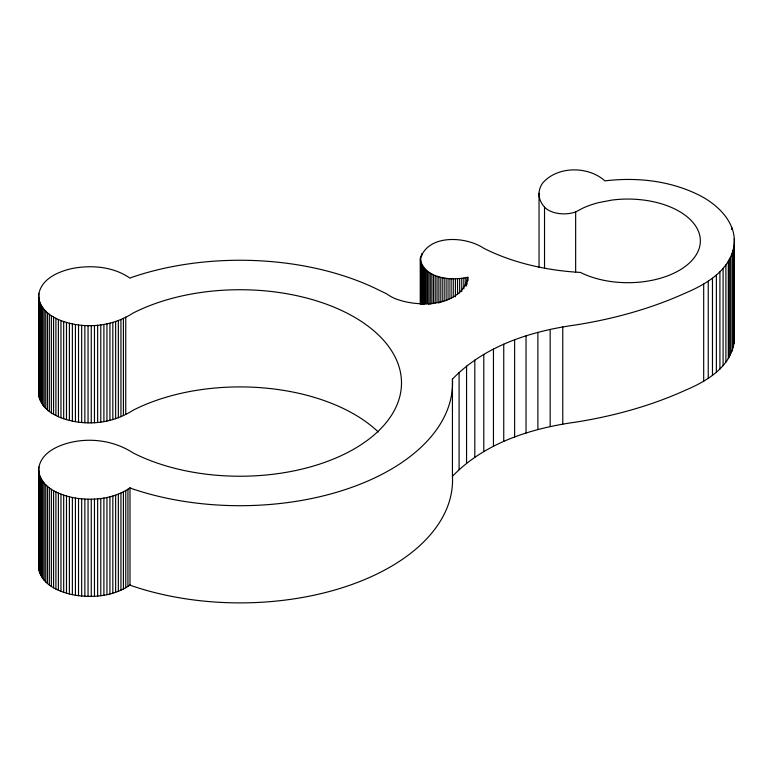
<?xml version="1.0" encoding="UTF-8"?>
<svg xmlns="http://www.w3.org/2000/svg" width="773" height="773" viewBox="0 0 773 773"><rect width="100%" height="100%" fill="white"/><g stroke="black" fill="none" stroke-linecap="round" stroke-linejoin="round"><path stroke-width="1.16" d="M38.65 297.122C40.901 314.427 60.391 321.839 75.425 324.496C95.272 327.955 116.201 323.993 133.149 313.026A161.538 93.262 0 0 1 356.556 318.428A161.538 93.262 0 0 1 356.556 447.528A161.538 93.262 0 0 1 133.149 452.939C115.341 441.373 93.089 437.663 72.372 442.04C58.313 445.055 40.583 452.649 38.65 468.834L38.65 567.875C40.901 585.171 60.391 592.591 75.425 595.239C93.939 598.08 114.317 595.973 129.99 585.006L131.768 585.799A212.575 122.723 0 0 0 348.179 585.799A212.575 122.723 0 0 0 452.437 476.313C484.487 442.968 530.935 428.329 575.653 422.145A308.929 178.36 0 0 0 684.946 390.442C705.904 381.62 729.654 367.851 733.973 343.444L733.973 246.258C737.384 222.663 717.247 203.869 697.806 194.506C669.176 180.563 636.256 177.085 604.882 180.882C588.388 165.924 557.41 165.789 542.588 183.143A50.632 29.229 0 0 0 544.53 207.145L544.53 268.337M733.973 343.444L734.302 238.538M420.338 259.844C425.324 279.169 451.538 280.918 467.839 277.256C461.288 307.432 417.536 307.799 394.549 298.368A45.288 26.147 0 0 1 386.519 293.74L380.548 290.919A212.575 122.723 0 0 0 131.768 277.343L129.99 278.145C113.428 266.627 91.765 264.772 72.372 268.473C58.313 271.497 40.583 279.092 38.65 295.276L38.65 394.307C40.901 411.613 60.391 419.024 75.425 421.681C95.272 425.14 116.201 421.179 133.149 410.212A161.538 93.262 0 0 1 378.268 431.972M38.65 392.462L38.853 390.607M38.65 566.02L38.853 564.174M544.53 207.145A22.079 12.745 0 0 0 575.653 211.947L583.161 207.995A72.43 41.819 0 0 1 598.727 202.603L611.665 200.12A72.43 41.819 0 0 1 638.788 199.531L643.262 200.004A72.43 41.819 0 0 1 697.613 252.278L696.231 254.781A72.43 41.819 0 0 1 648.586 280.957L644.189 281.623A72.43 41.819 0 0 1 580.388 272.425A170.234 98.287 0 0 1 483.83 248.297C465.955 236.296 428.184 233.813 420.338 258.607L420.338 304.233M38.65 470.689C40.901 487.985 60.391 495.406 75.425 498.054C93.939 500.894 114.317 498.788 129.99 487.821L131.768 488.613A212.575 122.723 0 0 0 348.179 488.613A212.575 122.723 0 0 0 452.437 379.128C484.487 345.782 530.935 331.144 575.653 324.96A308.929 178.36 0 0 0 684.946 293.257C705.904 284.435 729.654 270.666 733.973 246.258M733.954 332.834L734.35 339.589M733.181 250.094L733.181 347.27M731.973 253.892L731.973 351.068M731.664 227.078L731.664 229.475M730.35 257.631L730.35 354.817M729.113 259.873L729.113 357.058M728.321 261.313L728.321 358.498M725.905 264.917L725.905 362.093M723.093 268.415L723.093 365.6M719.914 271.816L719.914 369.001M716.368 275.082L716.368 372.267M712.464 278.222L712.464 375.407M708.242 281.217L708.242 378.403M703.691 284.049L703.691 381.234M575.653 211.947L575.653 271.941M562.773 326.892L562.773 424.077M550.163 329.366L550.163 426.541M539.042 193.202L539.042 267.593M537.892 332.342L537.892 429.527M526.027 335.83L526.027 433.015M514.625 339.801L514.625 436.987M503.745 344.236L503.745 441.422M493.454 349.106L493.454 446.292M483.792 354.392L483.792 451.577M474.815 360.073L474.815 457.258M467.839 277.256L467.839 280.85M467.568 278.531L467.568 280.937M467.037 281.797L467.037 284.203M466.496 283.411L466.496 285.817M466.563 366.102L466.563 463.288M465.848 277.7L465.848 286.097M463.819 278.077L463.819 288.88M461.742 278.386L461.742 291.585M459.645 278.618L459.645 293.015M459.094 372.47L459.094 469.655M457.529 278.773L457.529 294.368M455.394 278.85L455.394 296.842M453.258 278.85L453.258 296.842M452.437 379.128L452.437 476.313M451.123 278.773L451.123 297.963M449.007 278.618L449.007 299.016M446.91 278.386L446.91 299.982M444.842 278.077L444.842 300.871M442.803 277.7L442.803 301.692M440.823 277.246L440.823 302.436M438.89 276.715L438.89 303.113M437.016 276.125L437.016 302.523M435.209 275.459L435.209 303.055M433.479 274.734L433.479 303.528M431.836 273.951L431.836 303.944M430.281 273.111L430.281 304.301M428.822 272.212L428.822 304.601M427.459 271.255L427.459 303.654M426.203 270.26L426.203 303.857M425.053 269.217L425.053 304.011M424.029 268.134L424.029 304.127M423.121 267.023L423.121 304.214M422.329 265.873L422.329 304.272M421.671 253.747L421.671 256.143M421.671 264.704L421.671 304.291M421.14 263.506L421.14 304.301M420.734 256.153L420.734 304.291M420.473 257.38L420.473 304.262M129.99 487.821L129.99 585.006M127.941 489.251L127.941 586.427M125.748 317.036L125.748 414.222M125.748 490.594L125.748 587.78M123.409 318.302L123.409 415.488M123.409 491.86L123.409 589.045M120.946 319.481L120.946 416.666M120.946 493.048L120.946 590.224M118.346 320.573L118.346 417.758M118.346 494.131L118.346 591.316M115.641 321.558L115.641 418.744M115.641 495.126L115.641 592.311M112.829 322.457L112.829 419.642M112.829 496.015L112.829 593.2M109.93 323.24L109.93 420.425M109.93 496.807L109.93 593.993M106.945 323.926L106.945 421.111M106.945 497.483L106.945 594.669M103.901 324.496L103.901 421.681M103.901 498.054L103.901 595.239M100.79 324.96L100.79 422.135M100.79 498.517L100.79 595.703M97.649 325.298L97.649 422.483M97.649 498.865L97.649 596.051M94.461 325.539L94.461 422.715M94.461 499.097L94.461 596.283M91.262 325.655L91.262 422.831M91.262 499.213L91.262 596.398M88.054 325.655L88.054 422.831M88.054 499.213L88.054 596.398M84.856 325.539L84.856 422.715M84.856 499.097L84.856 596.283M81.677 325.298L81.677 422.483M81.677 498.865L81.677 596.051M78.527 324.96L78.527 422.135M78.527 498.517L78.527 595.703M75.425 324.496L75.425 421.681M75.425 498.054L75.425 595.239M72.372 323.926L72.372 421.111M72.372 497.483L72.372 594.669M69.396 323.24L69.396 420.425M69.396 496.807L69.396 593.993M66.488 322.457L66.488 419.642M66.488 496.015L66.488 593.2M63.686 321.558L63.686 418.744M63.686 495.126L63.686 592.311M60.97 320.573L60.97 417.758M60.97 494.131L60.97 591.316M58.381 319.481L58.381 416.666M58.381 493.048L58.381 590.224M55.907 318.302L55.907 415.488M55.907 491.86L55.907 589.045M53.569 317.036L53.569 414.222M53.569 490.594L53.569 587.78M51.376 315.684L51.376 412.869M51.376 489.251L51.376 586.427M49.337 314.263L49.337 411.449M49.337 487.821L49.337 585.006M47.453 312.765L47.453 409.951M47.453 486.323L47.453 583.509M45.733 311.2L45.733 408.386M45.733 484.758L45.733 581.943M44.187 309.577L44.187 406.762M44.187 483.135L44.187 580.32M42.824 307.905L42.824 405.091M42.824 481.463L42.824 578.648M41.645 306.185L41.645 403.361M41.645 479.743L41.645 576.929M40.65 304.417L40.65 401.602M40.65 477.985L40.65 575.17M39.858 302.63L39.858 399.815M39.858 476.187L39.858 573.373M39.249 300.813L39.249 397.998M39.249 474.371L39.249 571.556M38.853 293.431L38.853 396.153M38.853 466.989L38.853 569.72"/></g></svg>
